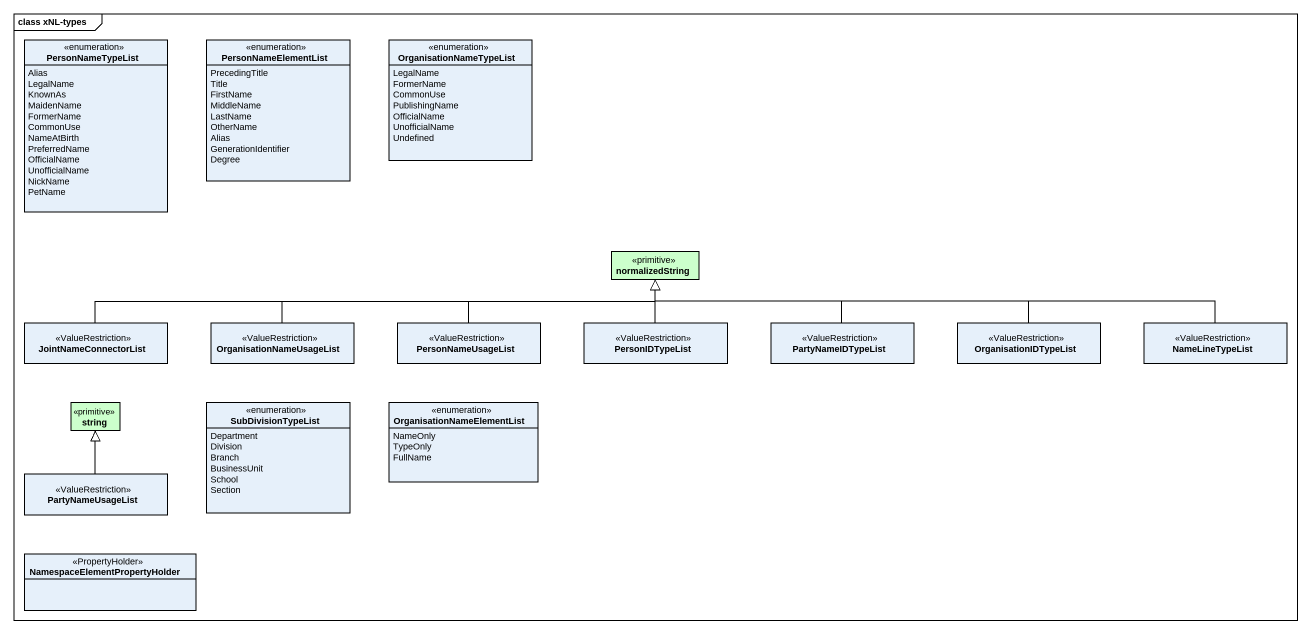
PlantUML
@startuml
mainframe class xNL-types
hide circle
hide empty members
enum PersonNameTypeList {
  Alias
  LegalName
  KnownAs
  MaidenName
  FormerName
  CommonUse
  NameAtBirth
  PreferredName
  OfficialName
  UnofficialName
  NickName
  PetName
}
enum PersonNameElementList {
  PrecedingTitle
  Title
  FirstName
  MiddleName
  LastName
  OtherName
  Alias
  GenerationIdentifier
  Degree
}
enum OrganisationNameTypeList {
  LegalName
  FormerName
  CommonUse
  PublishingName
  OfficialName
  UnofficialName
  Undefined
}
class normalizedString <<primitive>> #CCFFCC
class JointNameConnectorList <<ValueRestriction>>
class OrganisationNameUsageList <<ValueRestriction>>
class PersonNameUsageList <<ValueRestriction>>
class PersonIDTypeList <<ValueRestriction>>
class PartyNameIDTypeList <<ValueRestriction>>
class OrganisationIDTypeList <<ValueRestriction>>
class NameLineTypeList <<ValueRestriction>>
class string <<primitive>> #CCFFCC
enum SubDivisionTypeList {
  Department
  Division
  Branch
  BusinessUnit
  School
  Section
}
enum OrganisationNameElementList {
  NameOnly
  TypeOnly
  FullName
}
class PartyNameUsageList <<ValueRestriction>>
class "NamespaceElementPropertyHolder" as NamespaceElementPropertyHold <<PropertyHolder>>
JointNameConnectorList -right-|> normalizedString
OrganisationNameUsageList -right-|> normalizedString
PersonNameUsageList -right-|> normalizedString
PersonIDTypeList -up-|> normalizedString
PartyNameIDTypeList -left-|> normalizedString
OrganisationIDTypeList -left-|> normalizedString
NameLineTypeList -left-|> normalizedString
PartyNameUsageList -up-|> string
@enduml
